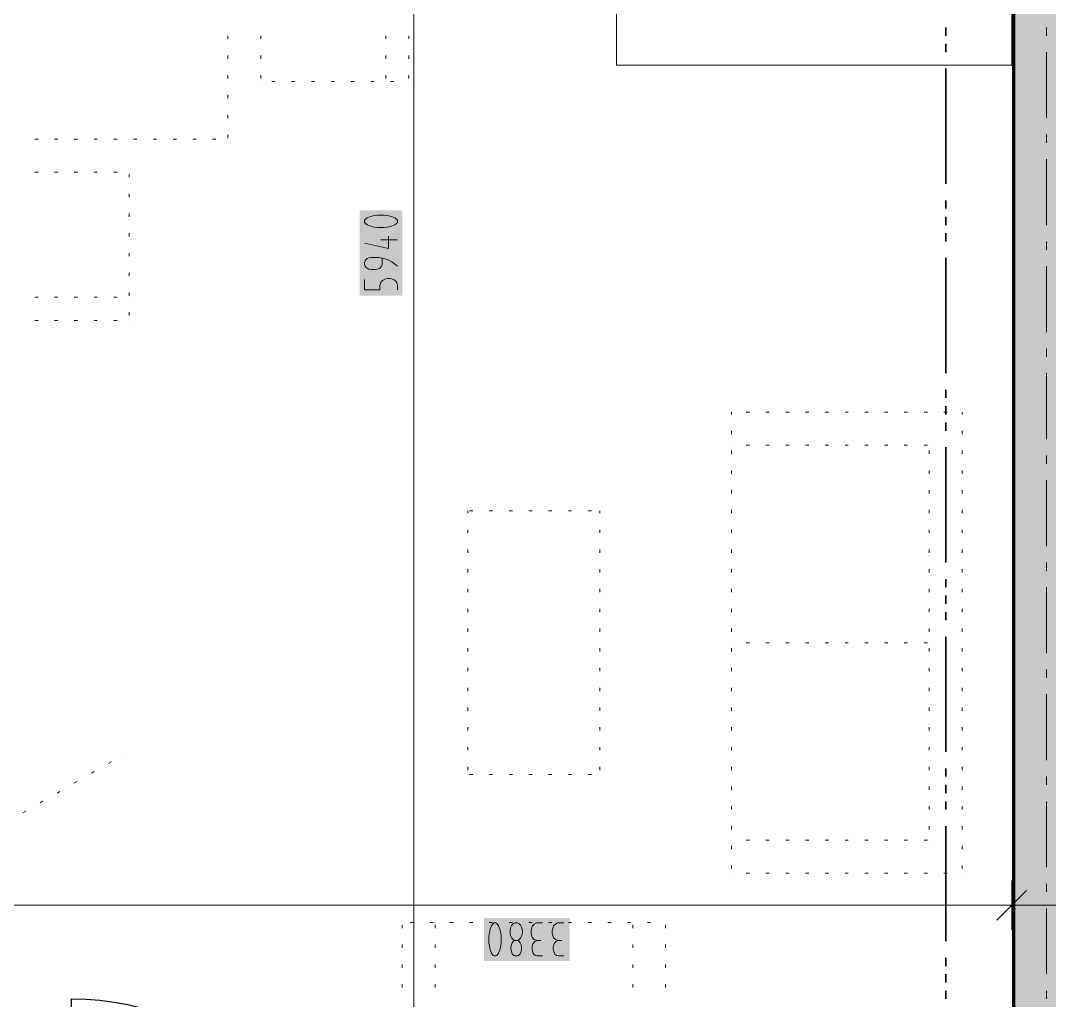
# Model space of a CAD drawing. Header units: millimetres. Extents: x 0 to 594, y 0 to 420.
# Drawn here: x 206.51 to 235.12, y 151.83 to 179.08 of the extents above; entities that cross this region are included whole.
import ezdxf

# ---------------------------------------------------------------- set-up
doc = ezdxf.new("R2010")
doc.units = ezdxf.units.MM
doc.header["$LTSCALE"] = 8
for name, color, linetype in [('PDF_Dvere', 7, 'Continuous'), ('PDF_Koty delkove', 7, 'Continuous'), ('PDF_Kuchyne', 7, 'Continuous'), ('PDF_Nabytek', 7, 'Continuous'), ('PDF_Osy hlavni', 7, 'Continuous'), ('PDF_Pozarni useky', 7, 'Continuous'), ('PDF_Steny obvodove nosne', 7, 'Continuous')]:
    doc.layers.add(name, color=color, linetype=linetype)

msp = doc.modelspace()

# ---------------------------------------------------------------- hatches: boundary and pattern name
at = {"layer": 'PDF_Steny obvodove nosne', "true_color": 0xc0c0c0, "transparency": 33554559}
msp.add_hatch(color=9, dxfattribs=at).paths.add_polyline_path([(235.946, 143.443), (235.946, 222.437), (234.114, 222.437), (234.114, 143.26), (235.946, 143.26)])

# ---------------------------------------------------------------- linework, layer by layer
at = {"layer": 'PDF_Dvere', "lineweight": 25}
msp.add_lwpolyline([(207.92, 144.084), (207.92, 151.869, -0.414213), (215.705, 144.084)], format="xyb", dxfattribs=at)
at = {"layer": 'PDF_Koty delkove', "lineweight": 18}
for points in [[(217.445, 145.412), (217.445, 177.641), (217.445, 178.992), (217.445, 192.742), (217.445, 199.815), (217.445, 201.143), (217.445, 202.517), (217.445, 220.102), (217.445, 222.575), (217.445, 236.313), (217.445, 238.603), (217.445, 241.075), (217.445, 268.231), (217.445, 269.559), (217.445, 288.838), (217.445, 313.476), (217.445, 316.956)], [(216.62, 173.666), (216.437, 173.666), (216.346, 173.653), (216.239, 173.629), (216.148, 173.592), (216.086, 173.544), (216.072, 173.519), (216.072, 173.47), (216.086, 173.445), (216.148, 173.397), (216.239, 173.36), (216.346, 173.335), (216.437, 173.323), (216.62, 173.323), (216.712, 173.335), (216.819, 173.36), (216.91, 173.397), (216.972, 173.445), (216.987, 173.47)], [(216.987, 173.47), (216.987, 173.519), (216.972, 173.544), (216.91, 173.592), (216.819, 173.629), (216.712, 173.653), (216.62, 173.666)], [(216.743, 173.079), (216.743, 172.736), (216.072, 172.883)], [(216.987, 172.981), (216.529, 172.981)], [(216.987, 172.247), (216.834, 172.37), (216.681, 172.443), (216.468, 172.491), (216.254, 172.491), (216.193, 172.479), (216.148, 172.455), (216.117, 172.431), (216.086, 172.394), (216.072, 172.345), (216.072, 172.296), (216.086, 172.247), (216.117, 172.21), (216.148, 172.186), (216.193, 172.161), (216.254, 172.149), (216.377, 172.149), (216.437, 172.161), (216.498, 172.186), (216.544, 172.247), (216.56, 172.296), (216.56, 172.467)], [(216.072, 171.88), (216.072, 171.587), (216.498, 171.587), (216.498, 171.709), (216.529, 171.794), (216.575, 171.843), (216.651, 171.892)], [(216.651, 171.892), (216.712, 171.904), (216.773, 171.904), (216.834, 171.892), (216.895, 171.868), (216.941, 171.831), (216.972, 171.783), (216.987, 171.709), (216.987, 171.587)], [(234.068, 155.161), (234.068, 154.474), (234.068, 153.787)], [(234.48, 154.886), (233.656, 154.062)], [(235.992, 154.474), (234.068, 154.474), (203.112, 154.474), (201.784, 154.474), (178.291, 154.474), (176.368, 154.474), (164.92, 154.474), (162.813, 154.474), (151.365, 154.474), (149.441, 154.474), (99.251, 154.474), (95.862, 154.474)], [(219.531, 153.613), (219.531, 153.43), (219.544, 153.34), (219.568, 153.232), (219.604, 153.141), (219.653, 153.079), (219.678, 153.065), (219.726, 153.065), (219.751, 153.079), (219.8, 153.141), (219.836, 153.232), (219.861, 153.34), (219.874, 153.43), (219.874, 153.613), (219.861, 153.705), (219.836, 153.812), (219.8, 153.904), (219.751, 153.965), (219.726, 153.981)], [(219.726, 153.981), (219.678, 153.981), (219.653, 153.965), (219.604, 153.904), (219.568, 153.812), (219.544, 153.705), (219.531, 153.613)], [(220.118, 153.766), (220.118, 153.705), (220.131, 153.629), (220.167, 153.553), (220.216, 153.507), (220.24, 153.492), (220.338, 153.492), (220.363, 153.507), (220.412, 153.553), (220.448, 153.629), (220.461, 153.705), (220.461, 153.766), (220.448, 153.842), (220.412, 153.919), (220.363, 153.965), (220.313, 153.981), (220.265, 153.981), (220.216, 153.965), (220.167, 153.919), (220.131, 153.842), (220.118, 153.766)], [(221.023, 153.981), (220.852, 153.981), (220.791, 153.95), (220.742, 153.904), (220.718, 153.828), (220.705, 153.766), (220.705, 153.705), (220.718, 153.629), (220.742, 153.569), (220.791, 153.523), (220.876, 153.492)], [(221.61, 153.981), (221.439, 153.981), (221.378, 153.95), (221.329, 153.904), (221.305, 153.828), (221.292, 153.766), (221.292, 153.705), (221.305, 153.629), (221.329, 153.569), (221.378, 153.523), (221.463, 153.492)], [(220.338, 153.492), (220.363, 153.476), (220.399, 153.43), (220.423, 153.37), (220.436, 153.308), (220.436, 153.247), (220.423, 153.187), (220.399, 153.125), (220.35, 153.079), (220.313, 153.065), (220.265, 153.065), (220.228, 153.079), (220.179, 153.125), (220.155, 153.187), (220.142, 153.247), (220.142, 153.308), (220.155, 153.37), (220.179, 153.43), (220.216, 153.476), (220.24, 153.492)], [(221.023, 153.065), (220.876, 153.065), (220.827, 153.079), (220.779, 153.111), (220.754, 153.156), (220.73, 153.247), (220.73, 153.308), (220.754, 153.4), (220.803, 153.461), (220.876, 153.492), (220.974, 153.492)], [(221.61, 153.065), (221.463, 153.065), (221.414, 153.079), (221.366, 153.111), (221.341, 153.156), (221.317, 153.247), (221.317, 153.308), (221.341, 153.4), (221.39, 153.461), (221.463, 153.492), (221.561, 153.492)]]:
    msp.add_lwpolyline(points, dxfattribs=at)
at = {"layer": 'PDF_Koty delkove', "color": 7, "lineweight": 18, "true_color": 0xffffff, "transparency": 33554559}
for points in [[(217.125, 171.424), (217.125, 173.803), (215.934, 171.424), (215.934, 173.803)], [(221.772, 154.118), (219.394, 154.118), (221.772, 152.927), (219.394, 152.927)]]:
    msp.add_solid(points, dxfattribs=at)
at = {"layer": 'PDF_Kuchyne', "lineweight": 13}
msp.add_lwpolyline([(234.068, 183.329), (234.068, 177.834), (223.078, 177.834), (223.078, 183.329), (228.573, 183.329), (228.573, 194.32), (217.628, 194.32), (217.628, 199.815), (234.068, 199.815), (234.068, 194.32)], dxfattribs=at)
at = {"layer": 'PDF_Nabytek', "lineweight": 13}
for points in [[(212.27, 178.565), (212.27, 178.656)], [(213.186, 178.565), (213.186, 178.656)], [(216.667, 178.565), (216.667, 178.656)], [(217.308, 178.565), (217.308, 178.656)], [(212.27, 178.015), (212.27, 178.107)], [(213.186, 178.015), (213.186, 178.107)], [(216.667, 178.015), (216.667, 178.107)], [(217.308, 178.015), (217.308, 178.107)], [(212.27, 177.466), (212.27, 177.557)], [(213.186, 177.466), (213.186, 177.557)], [(213.186, 177.379), (213.186, 177.379)], [(213.186, 177.379), (213.186, 177.379)], [(213.587, 177.379), (213.496, 177.379)], [(214.137, 177.379), (214.045, 177.379)], [(214.687, 177.379), (214.595, 177.379)], [(215.236, 177.379), (215.144, 177.379)], [(215.786, 177.379), (215.694, 177.379)], [(216.335, 177.379), (216.243, 177.379)], [(216.667, 177.466), (216.667, 177.557)], [(216.667, 177.379), (216.667, 177.379)], [(216.885, 177.379), (216.793, 177.379)], [(217.308, 177.466), (217.308, 177.557)], [(217.308, 177.379), (217.308, 177.379)], [(217.308, 177.379), (217.308, 177.379)], [(212.27, 176.916), (212.27, 177.008)], [(212.27, 176.366), (212.27, 176.458)], [(206.993, 175.776), (206.902, 175.776)], [(207.543, 175.776), (207.451, 175.776)], [(208.092, 175.776), (208.001, 175.776)], [(208.642, 175.776), (208.55, 175.776)], [(209.191, 175.776), (209.1, 175.776)], [(209.741, 175.776), (209.649, 175.776)], [(210.29, 175.776), (210.199, 175.776)], [(210.84, 175.776), (210.748, 175.776)], [(211.389, 175.776), (211.298, 175.776)], [(211.939, 175.776), (211.847, 175.776)], [(212.27, 175.817), (212.27, 175.909)], [(212.27, 175.776), (212.27, 175.776)], [(212.27, 175.776), (212.27, 175.776)], [(206.993, 174.86), (206.902, 174.86)], [(207.543, 174.86), (207.451, 174.86)], [(208.092, 174.86), (208.001, 174.86)], [(208.642, 174.86), (208.55, 174.86)], [(209.191, 174.86), (209.1, 174.86)], [(209.527, 174.86), (209.527, 174.86)], [(209.527, 174.86), (209.527, 174.86)], [(209.527, 174.718), (209.527, 174.809)], [(209.527, 174.168), (209.527, 174.26)], [(209.527, 173.619), (209.527, 173.71)], [(209.527, 173.069), (209.527, 173.161)], [(209.527, 172.52), (209.527, 172.611)], [(209.527, 171.97), (209.527, 172.062)], [(206.993, 171.38), (206.902, 171.38)], [(207.543, 171.38), (207.451, 171.38)], [(208.092, 171.38), (208.001, 171.38)], [(208.642, 171.38), (208.55, 171.38)], [(209.191, 171.38), (209.1, 171.38)], [(209.527, 171.421), (209.527, 171.512)], [(209.527, 171.38), (209.527, 171.38)], [(209.527, 170.871), (209.527, 170.963)], [(206.993, 170.738), (206.902, 170.738)], [(207.543, 170.738), (207.451, 170.738)], [(208.092, 170.738), (208.001, 170.738)], [(208.642, 170.738), (208.55, 170.738)], [(209.191, 170.738), (209.1, 170.738)], [(209.527, 170.738), (209.527, 170.738)], [(209.527, 170.738), (209.527, 170.738)], [(226.275, 168.124), (226.275, 168.185)], [(226.275, 168.185), (226.275, 168.185)], [(226.275, 168.185), (226.275, 168.185)], [(226.776, 168.185), (226.684, 168.185)], [(227.326, 168.185), (227.234, 168.185)], [(227.875, 168.185), (227.784, 168.185)], [(228.425, 168.185), (228.333, 168.185)], [(228.974, 168.185), (228.883, 168.185)], [(229.524, 168.185), (229.432, 168.185)], [(230.073, 168.185), (229.982, 168.185)], [(230.623, 168.185), (230.531, 168.185)], [(231.172, 168.185), (231.081, 168.185)], [(231.722, 168.185), (231.63, 168.185)], [(232.271, 168.185), (232.18, 168.185)], [(232.687, 168.124), (232.687, 168.185)], [(232.687, 168.185), (232.687, 168.185)], [(232.687, 168.185), (232.687, 168.185)], [(226.275, 167.574), (226.275, 167.666)], [(232.687, 167.574), (232.687, 167.666)], [(226.275, 167.269), (226.275, 167.269)], [(226.275, 167.025), (226.275, 167.116)], [(226.776, 167.269), (226.684, 167.269)], [(227.326, 167.269), (227.234, 167.269)], [(227.875, 167.269), (227.784, 167.269)], [(228.425, 167.269), (228.333, 167.269)], [(228.974, 167.269), (228.883, 167.269)], [(229.524, 167.269), (229.432, 167.269)], [(230.073, 167.269), (229.982, 167.269)], [(230.623, 167.269), (230.531, 167.269)], [(231.172, 167.269), (231.081, 167.269)], [(231.722, 167.269), (231.63, 167.269)], [(231.771, 167.269), (231.771, 167.269)], [(231.771, 167.269), (231.771, 167.269)], [(231.771, 167.025), (231.771, 167.116)], [(232.687, 167.025), (232.687, 167.116)], [(226.275, 166.475), (226.275, 166.567)], [(231.771, 166.475), (231.771, 166.567)], [(232.687, 166.475), (232.687, 166.567)], [(226.275, 165.925), (226.275, 166.017)], [(231.771, 165.925), (231.771, 166.017)], [(232.687, 165.925), (232.687, 166.017)], [(218.948, 165.438), (218.948, 165.438)], [(218.948, 165.376), (218.948, 165.438)], [(218.948, 165.438), (218.948, 165.438)], [(219.083, 165.438), (218.991, 165.438)], [(219.632, 165.438), (219.541, 165.438)], [(220.182, 165.438), (220.09, 165.438)], [(220.731, 165.438), (220.64, 165.438)], [(221.281, 165.438), (221.189, 165.438)], [(221.83, 165.438), (221.739, 165.438)], [(222.38, 165.438), (222.288, 165.438)], [(222.612, 165.438), (222.612, 165.438)], [(222.612, 165.376), (222.612, 165.438)], [(222.612, 165.438), (222.612, 165.438)], [(226.275, 165.376), (226.275, 165.468)], [(231.771, 165.376), (231.771, 165.468)], [(232.687, 165.376), (232.687, 165.468)], [(218.948, 164.826), (218.948, 164.918)], [(222.612, 164.826), (222.612, 164.918)], [(226.275, 164.826), (226.275, 164.918)], [(231.771, 164.826), (231.771, 164.918)], [(232.687, 164.826), (232.687, 164.918)], [(218.948, 164.277), (218.948, 164.368)], [(222.612, 164.277), (222.612, 164.368)], [(226.275, 164.277), (226.275, 164.368)], [(231.771, 164.277), (231.771, 164.368)], [(232.687, 164.277), (232.687, 164.368)], [(218.948, 163.727), (218.948, 163.819)], [(222.612, 163.727), (222.612, 163.819)], [(226.275, 163.727), (226.275, 163.819)], [(231.771, 163.727), (231.771, 163.819)], [(232.687, 163.727), (232.687, 163.819)], [(218.948, 163.178), (218.948, 163.269)], [(222.612, 163.178), (222.612, 163.269)], [(226.275, 163.178), (226.275, 163.269)], [(231.771, 163.178), (231.771, 163.269)], [(232.687, 163.178), (232.687, 163.269)], [(218.948, 162.628), (218.948, 162.72)], [(222.612, 162.628), (222.612, 162.72)], [(226.275, 162.628), (226.275, 162.72)], [(231.771, 162.628), (231.771, 162.72)], [(232.687, 162.628), (232.687, 162.72)], [(218.948, 162.079), (218.948, 162.17)], [(222.612, 162.079), (222.612, 162.17)], [(226.275, 162.079), (226.275, 162.17)], [(231.771, 162.079), (231.771, 162.17)], [(232.687, 162.079), (232.687, 162.17)], [(226.275, 161.774), (226.275, 161.774)], [(226.776, 161.774), (226.684, 161.774)], [(227.326, 161.774), (227.234, 161.774)], [(227.875, 161.774), (227.784, 161.774)], [(228.425, 161.774), (228.333, 161.774)], [(228.974, 161.774), (228.883, 161.774)], [(229.524, 161.774), (229.432, 161.774)], [(230.073, 161.774), (229.982, 161.774)], [(230.623, 161.774), (230.531, 161.774)], [(231.172, 161.774), (231.081, 161.774)], [(231.722, 161.774), (231.63, 161.774)], [(231.771, 161.774), (231.771, 161.774)], [(218.948, 161.529), (218.948, 161.621)], [(222.612, 161.529), (222.612, 161.621)], [(226.275, 161.529), (226.275, 161.621)], [(231.771, 161.529), (231.771, 161.621)], [(232.687, 161.529), (232.687, 161.621)], [(218.948, 160.98), (218.948, 161.071)], [(222.612, 160.98), (222.612, 161.071)], [(226.275, 160.98), (226.275, 161.071)], [(231.771, 160.98), (231.771, 161.071)], [(232.687, 160.98), (232.687, 161.071)], [(218.948, 160.43), (218.948, 160.522)], [(222.612, 160.43), (222.612, 160.522)], [(226.275, 160.43), (226.275, 160.522)], [(231.771, 160.43), (231.771, 160.522)], [(232.687, 160.43), (232.687, 160.522)], [(218.948, 159.881), (218.948, 159.972)], [(222.612, 159.881), (222.612, 159.972)], [(226.275, 159.881), (226.275, 159.972)], [(231.771, 159.881), (231.771, 159.972)], [(232.687, 159.881), (232.687, 159.972)], [(218.948, 159.331), (218.948, 159.423)], [(222.612, 159.331), (222.612, 159.423)], [(226.275, 159.331), (226.275, 159.423)], [(231.771, 159.331), (231.771, 159.423)], [(232.687, 159.331), (232.687, 159.423)], [(218.948, 158.782), (218.948, 158.873)], [(222.612, 158.782), (222.612, 158.873)], [(226.275, 158.782), (226.275, 158.873)], [(231.771, 158.782), (231.771, 158.873)], [(232.687, 158.782), (232.687, 158.873)], [(209.422, 158.688), (209.422, 158.688)], [(208.952, 158.417), (209.032, 158.463)], [(218.948, 158.232), (218.948, 158.324)], [(222.612, 158.232), (222.612, 158.324)], [(226.275, 158.232), (226.275, 158.324)], [(231.771, 158.232), (231.771, 158.324)], [(232.687, 158.232), (232.687, 158.324)], [(208.476, 158.143), (208.556, 158.188)], [(218.948, 158.111), (218.948, 158.111)], [(218.948, 158.111), (218.948, 158.111)], [(219.083, 158.111), (218.991, 158.111)], [(219.632, 158.111), (219.541, 158.111)], [(220.182, 158.111), (220.09, 158.111)], [(220.731, 158.111), (220.64, 158.111)], [(221.281, 158.111), (221.189, 158.111)], [(221.83, 158.111), (221.739, 158.111)], [(222.38, 158.111), (222.288, 158.111)], [(222.612, 158.111), (222.612, 158.111)], [(222.612, 158.111), (222.612, 158.111)], [(207.525, 157.593), (207.604, 157.639)], [(208.001, 157.868), (208.08, 157.914)], [(226.275, 157.683), (226.275, 157.774)], [(231.771, 157.683), (231.771, 157.774)], [(232.687, 157.683), (232.687, 157.774)], [(207.049, 157.318), (207.128, 157.364)], [(206.573, 157.044), (206.652, 157.089)], [(226.275, 157.133), (226.275, 157.225)], [(231.771, 157.133), (231.771, 157.225)], [(232.687, 157.133), (232.687, 157.225)], [(226.275, 156.584), (226.275, 156.675)], [(231.771, 156.584), (231.771, 156.675)], [(232.687, 156.584), (232.687, 156.675)], [(226.275, 156.279), (226.275, 156.279)], [(226.776, 156.279), (226.684, 156.279)], [(227.326, 156.279), (227.234, 156.279)], [(227.875, 156.279), (227.784, 156.279)], [(228.425, 156.279), (228.333, 156.279)], [(228.974, 156.279), (228.883, 156.279)], [(229.524, 156.279), (229.432, 156.279)], [(230.073, 156.279), (229.982, 156.279)], [(230.623, 156.279), (230.531, 156.279)], [(231.172, 156.279), (231.081, 156.279)], [(231.722, 156.279), (231.63, 156.279)], [(231.771, 156.279), (231.771, 156.279)], [(231.771, 156.279), (231.771, 156.279)], [(226.275, 156.034), (226.275, 156.126)], [(232.687, 156.034), (232.687, 156.126)], [(226.275, 155.484), (226.275, 155.576)], [(226.275, 155.363), (226.275, 155.363)], [(226.275, 155.363), (226.275, 155.363)], [(226.776, 155.363), (226.684, 155.363)], [(227.326, 155.363), (227.234, 155.363)], [(227.875, 155.363), (227.784, 155.363)], [(228.425, 155.363), (228.333, 155.363)], [(228.974, 155.363), (228.883, 155.363)], [(229.524, 155.363), (229.432, 155.363)], [(230.073, 155.363), (229.982, 155.363)], [(230.623, 155.363), (230.531, 155.363)], [(231.172, 155.363), (231.081, 155.363)], [(231.722, 155.363), (231.63, 155.363)], [(232.271, 155.363), (232.18, 155.363)], [(232.687, 155.484), (232.687, 155.576)], [(232.687, 155.363), (232.687, 155.363)], [(232.687, 155.363), (232.687, 155.363)], [(217.117, 153.989), (217.117, 153.989)], [(217.117, 153.989), (217.117, 153.989)], [(217.117, 153.836), (217.117, 153.927)], [(217.434, 153.989), (217.343, 153.989)], [(217.984, 153.989), (217.892, 153.989)], [(218.033, 153.989), (218.033, 153.989)], [(218.033, 153.836), (218.033, 153.927)], [(218.533, 153.989), (218.442, 153.989)], [(219.083, 153.989), (218.991, 153.989)], [(219.632, 153.989), (219.541, 153.989)], [(220.182, 153.989), (220.09, 153.989)], [(220.731, 153.989), (220.64, 153.989)], [(221.281, 153.989), (221.189, 153.989)], [(221.83, 153.989), (221.739, 153.989)], [(222.38, 153.989), (222.288, 153.989)], [(222.929, 153.989), (222.838, 153.989)], [(223.479, 153.989), (223.387, 153.989)], [(223.528, 153.989), (223.528, 153.989)], [(223.528, 153.836), (223.528, 153.927)], [(224.028, 153.989), (223.937, 153.989)], [(224.444, 153.989), (224.444, 153.989)], [(224.444, 153.989), (224.444, 153.989)], [(224.444, 153.836), (224.444, 153.927)], [(217.117, 153.286), (217.117, 153.378)], [(218.033, 153.286), (218.033, 153.378)], [(223.528, 153.286), (223.528, 153.378)], [(224.444, 153.286), (224.444, 153.378)], [(217.117, 152.737), (217.117, 152.828)], [(218.033, 152.737), (218.033, 152.828)], [(223.528, 152.737), (223.528, 152.828)], [(224.444, 152.737), (224.444, 152.828)], [(217.117, 152.187), (217.117, 152.279)], [(218.033, 152.187), (218.033, 152.279)], [(223.528, 152.187), (223.528, 152.279)], [(224.444, 152.187), (224.444, 152.279)]]:
    msp.add_lwpolyline(points, dxfattribs=at)
at = {"layer": 'PDF_Osy hlavni', "lineweight": 18}
for points in [[(235.03, 178.656), (235.03, 178.885)], [(235.03, 176.366), (235.03, 178.198)], [(235.03, 175.68), (235.03, 175.909)], [(235.03, 173.39), (235.03, 175.222)], [(235.03, 172.703), (235.03, 172.932)], [(235.03, 170.413), (235.03, 172.245)], [(235.03, 169.726), (235.03, 169.955)], [(235.03, 167.437), (235.03, 169.268)], [(235.03, 166.75), (235.03, 166.979)], [(235.03, 164.46), (235.03, 166.292)], [(235.03, 163.773), (235.03, 164.002)], [(235.03, 161.483), (235.03, 163.315)], [(235.03, 160.797), (235.03, 161.026)], [(235.03, 158.507), (235.03, 160.339)], [(235.03, 157.82), (235.03, 158.049)], [(235.03, 155.53), (235.03, 157.362)], [(235.03, 154.843), (235.03, 155.072)], [(235.03, 152.554), (235.03, 154.385)], [(235.03, 151.867), (235.03, 152.096)]]:
    msp.add_lwpolyline(points, dxfattribs=at)
at = {"layer": 'PDF_Pozarni useky', "lineweight": 35}
for points in [[(232.237, 178.656), (232.237, 178.885)], [(232.237, 178.198), (232.237, 178.427)], [(232.237, 174.535), (232.237, 177.74)], [(232.237, 173.848), (232.237, 174.077)], [(232.237, 173.39), (232.237, 173.619)], [(232.237, 172.932), (232.237, 173.161)], [(232.237, 169.268), (232.237, 172.474)], [(232.237, 168.582), (232.237, 168.81)], [(232.237, 168.124), (232.237, 168.353)], [(232.237, 167.666), (232.237, 167.895)], [(232.237, 164.002), (232.237, 167.208)], [(232.237, 163.315), (232.237, 163.544)], [(232.237, 162.857), (232.237, 163.086)], [(232.237, 162.399), (232.237, 162.628)], [(232.237, 158.736), (232.237, 161.941)], [(232.237, 158.049), (232.237, 158.278)], [(232.237, 157.591), (232.237, 157.82)], [(232.237, 157.133), (232.237, 157.362)], [(232.237, 153.47), (232.237, 156.675)], [(232.237, 152.783), (232.237, 153.012)], [(232.237, 152.325), (232.237, 152.554)], [(232.237, 151.867), (232.237, 152.096)]]:
    msp.add_lwpolyline(points, dxfattribs=at)
at = {"layer": 'PDF_Steny obvodove nosne', "lineweight": 70}
msp.add_lwpolyline([(235.946, 143.443), (235.946, 145.412), (235.946, 211.218), (235.946, 212.637), (235.946, 220.239), (235.946, 222.437), (234.114, 222.437), (234.114, 220.239), (234.114, 212.637), (234.114, 211.218), (234.114, 145.595), (234.114, 143.26), (235.946, 143.26)], close=True, dxfattribs=at)

doc.saveas('drawing.dxf')
